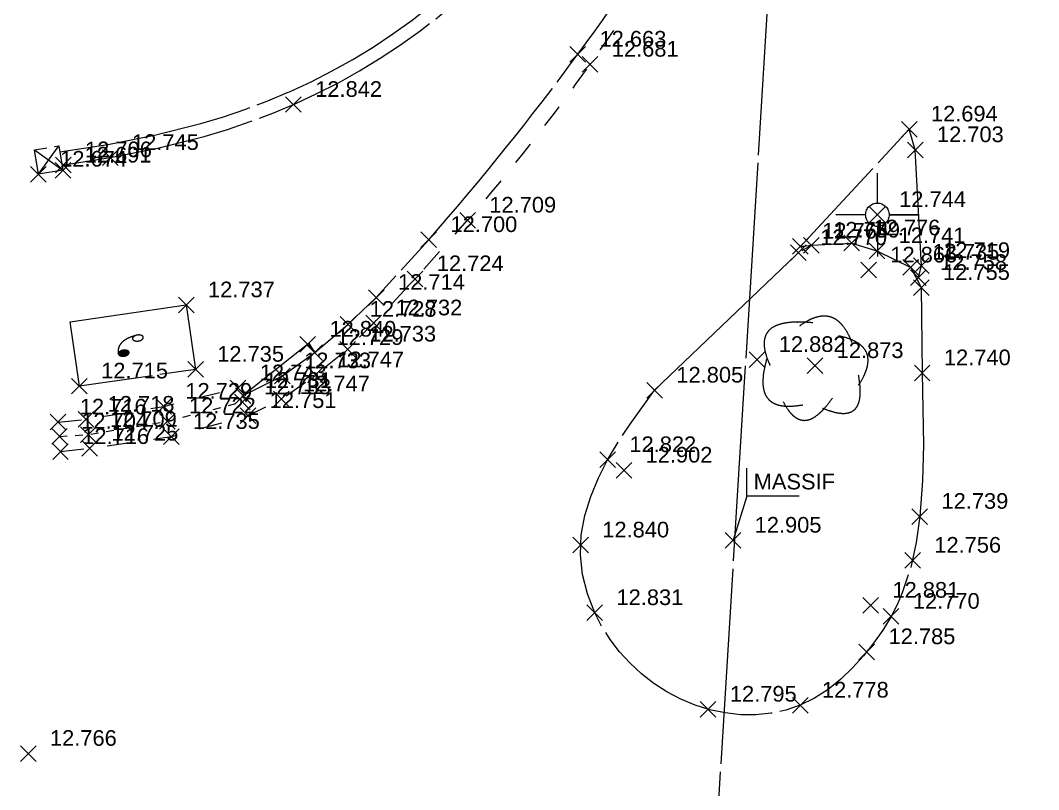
# Model space of a CAD drawing. Header units: metres. Extents: x 1224602 to 1224842, y 7187490 to 7187733.
# Drawn here: x 1224625.63 to 1224638.66, y 7187502.8 to 7187512.64 of the extents above; entities that cross this region are included whole.
import ezdxf

# ---------------------------------------------------------------- set-up
doc = ezdxf.new("R2010")
doc.units = ezdxf.units.M
doc.header["$PDMODE"] = 3
doc.header["$PDSIZE"] = 0.1
for name, pattern in [('LL_0822', [2.5, 2.5, 0]), ('LL_0827', [0.2, 0.1, -0.1]), ('LL_0829', [0.6, 0.3, -0.3]), ('ML_2577', [2.5, 2.5, 0]), ('SL_1146', [2.5, 2.5, 0]), ('Socle_Continu', [2.5, 2.5, 0]), ('YL_2901', [2.5, 2.5, 0])]:
    doc.linetypes.add(name, pattern=pattern)
for name, color, linetype, lineweight in [('CLOTU_SCS', 212, 'Socle_Continu', 13), ('JARDI_SCI', 82, 'Socle_Continu', 13), ('JARDI_SCS', 82, 'Socle_Continu', 13), ('MARQU_PSS', 7, 'Socle_Continu', 13), ('SIGTA_SCI', 7, 'Socle_Continu', 13), ('SIGTO_SCI', 255, 'Socle_Continu', 13), ('TELEC_SCS', 3, 'Socle_Continu', 13), ('VOIRI_SCS', 7, 'Socle_Continu', 13)]:
    doc.layers.add(name, color=color, linetype=linetype, lineweight=lineweight)
doc.layers.add('SIGTR_PSS', color=7, linetype='Socle_Continu', lineweight=13, true_color=0x9966cc)
doc.layers.add('SIGTS_PSS', color=7, linetype='Socle_Continu', lineweight=13, true_color=0x9966cc)
doc.styles.get("Standard").update_dxf_attribs({"font": 'arial.ttf'})

# ---------------------------------------------------------------- blocks, each defined once
blk = doc.blocks.new('YP_1521')
at = {"layer": 'SIGTO_SCI', "color": 7, "linetype": 'Socle_Continu'}
blk.add_point((0, 0), dxfattribs=at)
at = {"layer": 'SIGTA_SCI', "linetype": 'Socle_Continu'}
blk.add_attdef('ALT', (0.278, 0.099), '', height=0.2, dxfattribs=at)
at = {"layer": 'SIGTA_SCI', "linetype": 'Socle_Continu', "flags": 9}
blk.add_attdef('CALQUE_ALT', (1.69, -1.18), '', height=0.2, dxfattribs=at)
at = {"layer": 'SIGTO_SCI', "linetype": 'Socle_Continu', "flags": 9}
for tag, p in [('ID', (1.69, 0.105)), ('NATURE', (1.69, -0.216)), ('FAMILLE', (1.69, -0.538)), ('CALQUE', (1.69, -0.859)), ('PCRS', (1.69, -1.823))]:
    blk.add_attdef(tag, p, '', height=0.2, dxfattribs=at)
blk = doc.blocks.new('TP_1203')
at = {"layer": 'JARDI_SCS', "linetype": 'Socle_Continu'}
for points in [[(-0.0204, 0.3686, 0.026081), (-0.1467, 0.3752, 0.000498), (-0.1491, 0.3752, 0.000061), (-0.1493, 0.3752, 0.039737), (-0.2542, 0.3668, 0.05935), (-0.3324, 0.3448, 0.002412), (-0.3355, 0.3435, 0.092506), (-0.393, 0.3053, 0.000753), (-0.3933, 0.305, 0.098491), (-0.4244, 0.2585, 0.011844), (-0.4269, 0.2521, 0.083514), (-0.4371, 0.1912, 0.009601), (-0.437, 0.184, 0.062383), (-0.4234, 0.101, 0.027233), (-0.3998, 0.0339, 0.012932), (-0.386, 0.003)], [(0.3171, 0.1998, 0.007667), (0.3097, 0.2185, 0.026874), (0.2793, 0.282, 0.047786), (0.2363, 0.3458, 0.023985), (0.2196, 0.3641, 0.040407), (0.1879, 0.391, 0.05708), (0.1498, 0.4122, 0.021505), (0.1343, 0.4178, 0.075257), (0.0789, 0.4262, 0.004647), (0.0754, 0.4262, 0.067031), (0.0113, 0.4161, 0.025669), (-0.025, 0.4032, 0.024468), (-0.0582, 0.3875, 0.036292), (-0.1329, 0.3405)], [(0.3734, -0.1657, 0.034341), (0.42, -0.0853, 0.016386), (0.4306, -0.0619, 0.033024), (0.4472, -0.0128, 0.065516), (0.4552, 0.0476, 0.004498), (0.4551, 0.0518, 0.088708), (0.4437, 0.1085, 0.001985), (0.4432, 0.1097, 0.087204), (0.4129, 0.1572, 0.010127), (0.4065, 0.1639, 0.060799), (0.3628, 0.1981, 0.037701), (0.3113, 0.2242, 0.012492), (0.2934, 0.231, 0.034867), (0.2046, 0.2561)], [(-0.4141, 0.0593, 0.030688), (-0.4401, -0.0515, 0.042762), (-0.4476, -0.1391, 0.002681), (-0.4475, -0.1447, 0.068057), (-0.4366, -0.2203, 0.027564), (-0.4302, -0.2384, 0.0661), (-0.4071, -0.2783, 0.02929), (-0.3949, -0.292, 0.071575), (-0.3592, -0.3187, 0.024959), (-0.3395, -0.3281, 0.055555), (-0.2929, -0.3415, 0.042997), (-0.2266, -0.3473, 0.011964), (-0.2081, -0.3468, 0.03671), (-0.1048, -0.3345)], [(0.064, -0.3627, 0.004702), (0.0762, -0.3679, 0.029397), (0.1549, -0.3952, 0.053456), (0.231, -0.4084, 0.017025), (0.2434, -0.4088, 0.067312), (0.292, -0.4022, 0.029038), (0.3048, -0.3978, 0.085197), (0.3382, -0.3767, 0.008842), (0.3415, -0.3736, 0.097758), (0.3694, -0.3319, 0.000163), (0.3695, -0.3318, 0.072483), (0.3857, -0.2677, 0.026786), (0.3883, -0.2187, 0.018833), (0.387, -0.1842, 0.02958), (0.3734, -0.0814)], [(-0.2735, -0.3064, 0.039486), (-0.23, -0.3798, 0.04359), (-0.1978, -0.4182, 0.016585), (-0.1839, -0.4312, 0.081902), (-0.1391, -0.4591, 0.006579), (-0.1351, -0.4607, 0.089308), (-0.0921, -0.4684, 0.016983), (-0.0837, -0.4681, 0.078527), (-0.037, -0.4569, 0.013117), (-0.0296, -0.4536, 0.063228), (0.0271, -0.4171, 0.02257), (0.0606, -0.3865, 0.018838), (0.0864, -0.3587, 0.027877), (0.1484, -0.2782)]]:
    blk.add_lwpolyline(points, format="xyb", dxfattribs=at)
at = {"layer": 'JARDI_SCS', "linetype": 'Socle_Continu', "flags": 9}
for tag, p in [('ID', (0.8891, 0.2461)), ('NATURE', (0.8891, -0.0752)), ('FAMILLE', (0.8891, -0.3964)), ('CALQUE', (0.8891, -0.7177)), ('PCRS', (0.8891, -1.039))]:
    blk.add_attdef(tag, p, '', height=0.2, dxfattribs=at)
blk = doc.blocks.new('LP_0842')
at = {"layer": 'VOIRI_SCS', "linetype": 'Socle_Continu', "flags": 128}
blk.add_lwpolyline([(1, 0), (1, 0.5), (0, 0)], dxfattribs=at)
at = {"layer": 'VOIRI_SCS', "linetype": 'Socle_Continu', "flags": 9}
for tag, p in [('ID', (1.488, 0.614)), ('NATURE', (1.488, 0.292)), ('FAMILLE', (1.488, -0.029)), ('CALQUE', (1.488, -0.35)), ('PCRS', (1.488, -0.672))]:
    blk.add_attdef(tag, p, '', height=0.2, dxfattribs=at)
blk = doc.blocks.new('IP_0645')
at = {"layer": 'TELEC_SCS', "linetype": 'Socle_Continu'}
h = blk.add_hatch(color=256, dxfattribs=at)
edge = h.paths.add_edge_path()
edge.add_ellipse((0.552, 0.6033), major_axis=(-0.0325, 0.0325), ratio=1, start_angle=-134.95904, end_angle=45.04096, ccw=False)
edge.add_ellipse((0.552, 0.6033), major_axis=(0.0325, 0.0325), ratio=1, start_angle=135.04096, end_angle=315.04096, ccw=False)
h = blk.add_hatch(color=256, dxfattribs=at)
edge = h.paths.add_edge_path()
edge.add_ellipse((0.4144, 0.4044), major_axis=(0.0324, 0.0324), ratio=1, start_angle=-44.95904, end_angle=135.04096, ccw=False)
edge.add_ellipse((0.4144, 0.4044), major_axis=(0.0324, 0.0324), ratio=1, start_angle=135.04096, end_angle=315.04096, ccw=False)
at = {"layer": 'TELEC_SCS', "linetype": 'Socle_Continu', "flags": 128}
blk.add_lwpolyline([(0, 1), (1, 1), (1, 0), (0, 0)], close=True, dxfattribs=at)
at = {"layer": 'TELEC_SCS', "linetype": 'Socle_Continu'}
for points in [[(0.4698, 0.6224, 0.070816), (0.4293, 0.592, 0.035655), (0.4125, 0.5727, 0.098491)], [(0.5501, 0.6493, 0.060394), (0.4925, 0.6332, 0.025244), (0.4698, 0.6224, 0.098491)], [(0.5979, 0.6034, 0.098311), (0.5944, 0.6209, 0.098491), (0.5845, 0.6358, 0.098491), (0.5696, 0.6458, 0.098491), (0.552, 0.6493, 0.098491), (0.5344, 0.6458, 0.098491), (0.5195, 0.6358, 0.098491), (0.5096, 0.6209, 0.098491), (0.5061, 0.6033, 0.000179), (0.5061, 0.6033, 0.098491)], [(0.4125, 0.5727, 0.059478), (0.3878, 0.5286, 0.035459), (0.3783, 0.5, 0.098491)], [(0.5061, 0.6033, 0.098311), (0.5096, 0.5858, 0.098491), (0.5195, 0.5709, 0.098491), (0.5344, 0.5609, 0.098491), (0.552, 0.5574, 0.098491), (0.5696, 0.5609, 0.098491), (0.5845, 0.5709, 0.098491), (0.5944, 0.5858, 0.098491), (0.5979, 0.6033, 0.000179), (0.5979, 0.6034, 0.098491)], [(0.3783, 0.5, 0.062521), (0.367, 0.4098, 0.003745), (0.367, 0.4044, 0.098491)], [(0.4603, 0.4044, 0.098311), (0.4568, 0.4219, 0.098491), (0.4469, 0.4368, 0.098491), (0.432, 0.4468, 0.098491), (0.4144, 0.4503, 0.098491), (0.3969, 0.4468, 0.098491), (0.382, 0.4368, 0.098491), (0.3721, 0.4219, 0.098491), (0.3686, 0.4044, 0.000179), (0.3686, 0.4044, 0.098491)], [(0.3686, 0.4044, 0.098311), (0.3721, 0.3868, 0.098491), (0.382, 0.372, 0.098491), (0.3969, 0.362, 0.098491), (0.4144, 0.3585, 0.098491), (0.432, 0.362, 0.098491), (0.4469, 0.372, 0.098491), (0.4568, 0.3868, 0.098491), (0.4603, 0.4044, 0.000179), (0.4603, 0.4044, 0.098491)]]:
    blk.add_lwpolyline(points, format="xyb", dxfattribs=at)
at = {"layer": 'TELEC_SCS', "linetype": 'Socle_Continu', "flags": 9}
for tag, p in [('ID', (1.1393, 0.9514)), ('NATURE', (1.1393, 0.6301)), ('FAMILLE', (1.1393, 0.3088)), ('CALQUE', (1.1393, -0.0125)), ('PCRS', (1.1393, -0.3337))]:
    blk.add_attdef(tag, p, '', height=0.2, dxfattribs=at)
blk = doc.blocks.new('SP_1162')
at = {"layer": 'CLOTU_SCS', "linetype": 'Socle_Continu'}
for p, q in [((0, 0), (1, 1)), ((0, 1), (1, 0))]:
    blk.add_line(p, q, dxfattribs=at)
at = {"layer": 'CLOTU_SCS', "linetype": 'Socle_Continu', "flags": 128}
blk.add_lwpolyline([(1, 0), (0, 0), (0, 1), (1, 1)], close=True, dxfattribs=at)
at = {"layer": 'CLOTU_SCS', "linetype": 'Socle_Continu', "flags": 9}
for tag, p in [('ID', (1.089, 0.299)), ('NATURE', (1.089, -0.022)), ('FAMILLE', (1.089, -0.344)), ('CALQUE', (1.089, -0.665)), ('PCRS', (1.089, -0.986))]:
    blk.add_attdef(tag, p, '', height=0.2, dxfattribs=at)
blk = doc.blocks.new('YP_2908')
at = {"layer": 'SIGTR_PSS', "linetype": 'Socle_Continu'}
for p, q in [((0, 0.15), (0, 0.533)), ((-0.15, 0), (-0.533, 0)), ((0.15, 0), (0.533, 0)), ((0.533, 0), (0.15, 0)), ((0, -0.15), (0, -0.533))]:
    blk.add_line(p, q, dxfattribs=at)
blk.add_circle((0, 0), 0.15, dxfattribs=at)
at = {"layer": 'SIGTR_PSS', "linetype": 'Socle_Continu', "flags": 9}
for tag, p in [('ID', (0.884, 0.274)), ('NATURE', (0.884, -0.047)), ('FAMILLE', (0.884, -0.368)), ('CALQUE', (0.884, -0.689)), ('PCRS', (0.884, -1.011))]:
    blk.add_attdef(tag, p, '', height=0.2, dxfattribs=at)
blk = doc.blocks.new('*U113')
at = {"layer": 'JARDI_SCI', "linetype": 'Socle_Continu'}
blk.add_line((0.175, 0.564), (0, 0), dxfattribs=at)
at = {"layer": 'JARDI_SCI', "linetype": 'Socle_Continu', "flags": 128}
blk.add_lwpolyline([(0.848, 0.564), (0.175, 0.564), (0.175, 0.921)], dxfattribs=at)
at = {"layer": 'JARDI_SCI', "linetype": 'Socle_Continu'}
blk.add_point((0, 0), dxfattribs=at)
blk.add_attdef('TXT', (0.264, 0.651), '', height=0.2, dxfattribs=at)
at = {"layer": 'JARDI_SCI', "linetype": 'Socle_Continu', "flags": 9}
for tag, p in [('ID', (1.967, 0.144)), ('NATURE', (1.967, -0.177)), ('FAMILLE', (1.967, -0.499)), ('CALQUE', (1.967, -0.82)), ('PCRS', (1.967, -1.141))]:
    blk.add_attdef(tag, p, '', height=0.2, dxfattribs=at)

msp = doc.modelspace()

# ---------------------------------------------------------------- linework, layer by layer
at = {"layer": 'CLOTU_SCS', "linetype": 'SL_1146', "flags": 128}
for points in [[(1224626.139, 7187510.958), (1224626.754, 7187511.053), (1224627.351, 7187511.171), (1224627.941, 7187511.321), (1224628.23, 7187511.409), (1224628.516, 7187511.506), (1224628.799, 7187511.613), (1224629.059, 7187511.721), (1224629.077, 7187511.729), (1224629.353, 7187511.857), (1224629.622, 7187511.994), (1224629.886, 7187512.142), (1224630.145, 7187512.3), (1224630.397, 7187512.467), (1224630.643, 7187512.643), (1224630.882, 7187512.828), (1224631.113, 7187513.023), (1224631.338, 7187513.227), (1224631.555, 7187513.439), (1224631.765, 7187513.659), (1224631.966, 7187513.887), (1224632.159, 7187514.123), (1224632.345, 7187514.365), (1224632.522, 7187514.614), (1224632.692, 7187514.869), (1224632.76, 7187514.977), (1224632.852, 7187515.129), (1224633.005, 7187515.395), (1224633.148, 7187515.666), (1224633.28, 7187515.94), (1224633.4, 7187516.219), (1224633.509, 7187516.502), (1224633.604, 7187516.788), (1224633.686, 7187517.077), (1224633.75, 7187517.353), (1224633.802, 7187517.631), (1224633.881, 7187518.2), (1224633.933, 7187518.777), (1224633.973, 7187519.36), (1224634.137, 7187522.218)], [(1224626.167, 7187510.79), (1224626.783, 7187510.886), (1224627.388, 7187511.005), (1224627.986, 7187511.157), (1224628.281, 7187511.247), (1224628.574, 7187511.346), (1224628.862, 7187511.455), (1224629.126, 7187511.565), (1224629.147, 7187511.574), (1224629.427, 7187511.704), (1224629.702, 7187511.844), (1224629.972, 7187511.995), (1224630.236, 7187512.156), (1224630.494, 7187512.327), (1224630.745, 7187512.507), (1224630.989, 7187512.696), (1224631.225, 7187512.894), (1224631.455, 7187513.103), (1224631.677, 7187513.32), (1224631.89, 7187513.545), (1224632.095, 7187513.777), (1224632.293, 7187514.017), (1224632.482, 7187514.264), (1224632.662, 7187514.517), (1224632.835, 7187514.777), (1224632.905, 7187514.888), (1224632.999, 7187515.042), (1224633.154, 7187515.313), (1224633.299, 7187515.589), (1224633.434, 7187515.87), (1224633.558, 7187516.155), (1224633.669, 7187516.445), (1224633.767, 7187516.738), (1224633.851, 7187517.035), (1224633.916, 7187517.318), (1224633.97, 7187517.603), (1224634.05, 7187518.18), (1224634.103, 7187518.763), (1224634.143, 7187519.349), (1224634.306, 7187522.211)]]:
    msp.add_lwpolyline(points, dxfattribs=at)
at = {"layer": 'MARQU_PSS', "linetype": 'ML_2577', "flags": 128}
msp.add_lwpolyline([(1224637.118, 7187509.352), (1224637.157, 7187509.503), (1224637.077, 7187510.985), (1224637, 7187511.249), (1224635.609, 7187509.751), (1224635.75, 7187509.765)], dxfattribs=at)
at = {"layer": 'SIGTS_PSS', "linetype": 'YL_2901', "flags": 128}
msp.add_lwpolyline([(1224634.276, 7187497.942), (1224637.589, 7187551.832), (1224655.154, 7187593.64), (1224718.643, 7187594.665)], dxfattribs=at)
at = {"layer": 'VOIRI_SCS', "linetype": 'LL_0829', "flags": 128}
msp.add_lwpolyline([(1224626.147, 7187507.126), (1224626.521, 7187507.169), (1224627.563, 7187507.319), (1224628.544, 7187507.585), (1224628.972, 7187507.797), (1224629.408, 7187508.107), (1224629.818, 7187508.435), (1224630.152, 7187508.77), (1224630.681, 7187509.335), (1224631.353, 7187510.085, 0.02522), (1224632.919, 7187512.078, 0.014512), (1224634.564, 7187514.555, 0.098052), (1224635.533, 7187517.116, 0.026815), (1224635.739, 7187518.935), (1224635.913, 7187521.882), (1224636.099, 7187525.273), (1224636.469, 7187532.058), (1224636.644, 7187535.205), (1224636.808, 7187538.367), (1224636.86, 7187539.359), (1224637.201, 7187545.57), (1224637.271, 7187546.685, -0.038044), (1224637.467, 7187549.194, -0.007798), (1224637.904, 7187551.747, -0.018751), (1224638.369, 7187553.8, -0.001515), (1224638.884, 7187555.711), (1224639.154, 7187556.704), (1224639.434, 7187557.663), (1224640.566, 7187561.437), (1224641.354, 7187564.078), (1224641.646, 7187565.104), (1224642.436, 7187567.823), (1224643.405, 7187571.094), (1224644.888, 7187576.192), (1224646.09, 7187580.337), (1224646.548, 7187581.738), (1224646.796, 7187582.433), (1224647.064, 7187583.119), (1224647.367, 7187583.815), (1224647.698, 7187584.498), (1224648.051, 7187585.17), (1224648.428, 7187585.836), (1224648.818, 7187586.481), (1224649.228, 7187587.12), (1224649.658, 7187587.746), (1224650.106, 7187588.358), (1224650.505, 7187588.868), (1224650.919, 7187589.366), (1224651.347, 7187589.852), (1224651.789, 7187590.324), (1224652.127, 7187590.665), (1224652.247, 7187590.781), (1224652.718, 7187591.224), (1224653.199, 7187591.656), (1224653.688, 7187592.08), (1224654.488, 7187592.748), (1224654.897, 7187593.07), (1224655.294, 7187593.367), (1224655.314, 7187593.382), (1224655.741, 7187593.68), (1224656.176, 7187593.967), (1224656.619, 7187594.241), (1224657.069, 7187594.504), (1224657.537, 7187594.763), (1224658.011, 7187595.012), (1224658.49, 7187595.25), (1224658.861, 7187595.426), (1224658.973, 7187595.478), (1224659.951, 7187595.91), (1224660.941, 7187596.317), (1224661.764, 7187596.636), (1224662.18, 7187596.783), (1224662.599, 7187596.918), (1224663.023, 7187597.036), (1224663.16, 7187597.071), (1224663.451, 7187597.136), (1224663.883, 7187597.223), (1224664.315, 7187597.309), (1224664.968, 7187597.446), (1224665.147, 7187597.478), (1224665.989, 7187597.591), (1224666.655, 7187597.663), (1224666.997, 7187597.694), (1224667.322, 7187597.717), (1224668.66, 7187597.775), (1224672.782, 7187597.942), (1224678.914, 7187598.238), (1224682.01, 7187598.389), (1224683.1, 7187598.447), (1224689.8, 7187598.76)], format="xyb", dxfattribs=at)
at = {"layer": 'VOIRI_SCS', "linetype": 'LL_0822', "flags": 128}
msp.add_lwpolyline([(1224630.856, 7187509.835, 0.02166), (1224632.762, 7187512.207, 0.023038), (1224634.391, 7187514.652, 0.093181), (1224635.337, 7187517.196, 0.028113), (1224635.524, 7187518.831), (1224635.702, 7187521.917), (1224635.749, 7187522.935), (1224635.871, 7187525.311), (1224636.232, 7187532.057), (1224636.401, 7187535.198)], format="xyb", dxfattribs=at)
for points in [[(1224628.483, 7187507.843), (1224628.985, 7187508.094), (1224629.399, 7187508.392), (1224629.823, 7187508.753), (1224630.185, 7187509.096), (1224630.856, 7187509.835)], [(1224633.745, 7187507.911), (1224635.584, 7187509.67), (1224635.75, 7187509.765), (1224636.266, 7187509.793), (1224636.587, 7187509.693)], [(1224636.587, 7187509.693), (1224637.019, 7187509.482), (1224637.155, 7187509.224), (1224637.166, 7187508.132)], [(1224637.166, 7187508.132), (1224637.181, 7187507.212), (1224637.169, 7187506.753), (1224637.135, 7187506.296), (1224637.09, 7187505.965), (1224637.018, 7187505.638), (1224636.911, 7187505.32), (1224636.845, 7187505.167), (1224636.769, 7187505.018), (1224636.663, 7187504.843), (1224636.544, 7187504.675), (1224636.415, 7187504.514), (1224636.274, 7187504.359), (1224636.124, 7187504.215), (1224635.962, 7187504.085), (1224635.79, 7187503.973), (1224635.606, 7187503.882), (1224635.424, 7187503.82), (1224635.234, 7187503.78), (1224635.04, 7187503.761), (1224634.843, 7187503.762), (1224634.646, 7187503.784), (1224634.451, 7187503.825), (1224634.261, 7187503.884), (1224634.078, 7187503.961), (1224633.902, 7187504.054), (1224633.735, 7187504.162), (1224633.577, 7187504.284), (1224633.431, 7187504.419), (1224633.297, 7187504.566), (1224633.176, 7187504.723), (1224633.069, 7187504.89), (1224632.979, 7187505.065), (1224632.885, 7187505.306), (1224632.824, 7187505.555), (1224632.797, 7187505.807), (1224632.807, 7187506.06), (1224632.853, 7187506.31), (1224632.928, 7187506.554), (1224633.027, 7187506.792), (1224633.144, 7187507.022), (1224633.282, 7187507.254), (1224633.431, 7187507.478), (1224633.745, 7187507.911)]]:
    msp.add_lwpolyline(points, dxfattribs=at)
at = {"layer": 'VOIRI_SCS', "linetype": 'LL_0829', "flags": 128}
msp.add_lwpolyline([(1224626.116, 7187507.503), (1224626.472, 7187507.538), (1224627.466, 7187507.705), (1224628.418, 7187507.941)], dxfattribs=at)
at = {"layer": 'VOIRI_SCS', "linetype": 'LL_0827', "flags": 128}
msp.add_lwpolyline([(1224626.134, 7187507.321), (1224626.502, 7187507.344), (1224627.512, 7187507.515), (1224628.473, 7187507.761)], dxfattribs=at)

# ---------------------------------------------------------------- block references
at = {"layer": 'CLOTU_SCS', "color": 6, "linetype": 'Socle_Continu', "xscale": 0.3164722152466436, "yscale": 0.3164722152466436, "rotation": 9.293740672501242}
msp.add_blockref('SP_1162', (1224625.865, 7187510.673), dxfattribs=at)
at = {"layer": 'JARDI_SCI', "linetype": 'Socle_Continu'}
msp.add_blockref('*U113', (1224634.747, 7187505.992), dxfattribs=at).add_auto_attribs({'TXT': 'MASSIF'})
at = {"layer": 'JARDI_SCS', "linetype": 'Socle_Continu', "xscale": 1.490171103324788, "yscale": 1.490171103324788}
msp.add_blockref('TP_1203', (1224635.796, 7187508.224), dxfattribs=at)
at = {"layer": 'SIGTO_SCI', "linetype": 'Socle_Continu'}
ref = msp.add_blockref('YP_1521', (1224632.762, 7187512.207), dxfattribs=at)
ref.add_attrib('ALT', '12.663', (1224633.04, 7187512.306), dxfattribs={"layer": 'SIGTA_SCI', "linetype": 'Socle_Continu', "height": 0.2})
ref = msp.add_blockref('YP_1521', (1224632.919, 7187512.078), dxfattribs=at)
ref.add_attrib('ALT', '12.681', (1224633.197, 7187512.177), dxfattribs={"layer": 'SIGTA_SCI', "linetype": 'Socle_Continu', "height": 0.2})
ref = msp.add_blockref('YP_1521', (1224629.126, 7187511.565), dxfattribs=at)
ref.add_attrib('ALT', '12.842', (1224629.404, 7187511.663), dxfattribs={"layer": 'SIGTA_SCI', "linetype": 'Socle_Continu', "height": 0.2})
ref = msp.add_blockref('YP_1521', (1224637, 7187511.249), dxfattribs=at)
ref.add_attrib('ALT', '12.694', (1224637.278, 7187511.348), dxfattribs={"layer": 'SIGTA_SCI', "linetype": 'Socle_Continu', "height": 0.2})
ref = msp.add_blockref('YP_1521', (1224626.783, 7187510.886), dxfattribs=at)
ref.add_attrib('ALT', '12.745', (1224627.061, 7187510.984), dxfattribs={"layer": 'SIGTA_SCI', "linetype": 'Socle_Continu', "height": 0.2})
ref = msp.add_blockref('YP_1521', (1224637.077, 7187510.985), dxfattribs=at)
ref.add_attrib('ALT', '12.703', (1224637.355, 7187511.084), dxfattribs={"layer": 'SIGTA_SCI', "linetype": 'Socle_Continu', "height": 0.2})
ref = msp.add_blockref('YP_1521', (1224626.183, 7187510.792), dxfattribs=at)
ref.add_attrib('ALT', '12.706', (1224626.461, 7187510.891), dxfattribs={"layer": 'SIGTA_SCI', "linetype": 'Socle_Continu', "height": 0.2})
ref = msp.add_blockref('YP_1521', (1224625.865, 7187510.673), dxfattribs=at)
ref.add_attrib('ALT', '12.674', (1224626.143, 7187510.771), dxfattribs={"layer": 'SIGTA_SCI', "linetype": 'Socle_Continu', "height": 0.2})
ref = msp.add_blockref('YP_1521', (1224626.178, 7187510.724), dxfattribs=at)
ref.add_attrib('ALT', '12.691', (1224626.456, 7187510.823), dxfattribs={"layer": 'SIGTA_SCI', "linetype": 'Socle_Continu', "height": 0.2})
ref = msp.add_blockref('YP_1521', (1224631.353, 7187510.085), dxfattribs=at)
ref.add_attrib('ALT', '12.709', (1224631.631, 7187510.183), dxfattribs={"layer": 'SIGTA_SCI', "linetype": 'Socle_Continu', "height": 0.2})
ref = msp.add_blockref('YP_1521', (1224636.593, 7187510.155), dxfattribs=at)
ref.add_attrib('ALT', '12.744', (1224636.871, 7187510.254), dxfattribs={"layer": 'SIGTA_SCI', "linetype": 'Socle_Continu', "height": 0.2})
ref = msp.add_blockref('YP_1521', (1224630.856, 7187509.835), dxfattribs=at)
ref.add_attrib('ALT', '12.700', (1224631.134, 7187509.934), dxfattribs={"layer": 'SIGTA_SCI', "linetype": 'Socle_Continu', "height": 0.2})
ref = msp.add_blockref('YP_1521', (1224635.609, 7187509.751), dxfattribs=at)
ref.add_attrib('ALT', '12.764', (1224635.887, 7187509.85), dxfattribs={"layer": 'SIGTA_SCI', "linetype": 'Socle_Continu', "height": 0.2})
ref = msp.add_blockref('YP_1521', (1224635.75, 7187509.765), dxfattribs=at)
ref.add_attrib('ALT', '12.759', (1224636.028, 7187509.863), dxfattribs={"layer": 'SIGTA_SCI', "linetype": 'Socle_Continu', "height": 0.2})
ref = msp.add_blockref('YP_1521', (1224636.266, 7187509.793), dxfattribs=at)
ref.add_attrib('ALT', '12.776', (1224636.544, 7187509.892), dxfattribs={"layer": 'SIGTA_SCI', "linetype": 'Socle_Continu', "height": 0.2})
ref = msp.add_blockref('YP_1521', (1224636.587, 7187509.693), dxfattribs=at)
ref.add_attrib('ALT', '12.741', (1224636.865, 7187509.792), dxfattribs={"layer": 'SIGTA_SCI', "linetype": 'Socle_Continu', "height": 0.2})
ref = msp.add_blockref('YP_1521', (1224635.584, 7187509.67), dxfattribs=at)
ref.add_attrib('ALT', '12.770', (1224635.862, 7187509.768), dxfattribs={"layer": 'SIGTA_SCI', "linetype": 'Socle_Continu', "height": 0.2})
ref = msp.add_blockref('YP_1521', (1224636.481, 7187509.447), dxfattribs=at)
ref.add_attrib('ALT', '12.866', (1224636.759, 7187509.545), dxfattribs={"layer": 'SIGTA_SCI', "linetype": 'Socle_Continu', "height": 0.2})
ref = msp.add_blockref('YP_1521', (1224637.019, 7187509.482), dxfattribs=at)
ref.add_attrib('ALT', '12.735', (1224637.297, 7187509.581), dxfattribs={"layer": 'SIGTA_SCI', "linetype": 'Socle_Continu', "height": 0.2})
ref = msp.add_blockref('YP_1521', (1224637.157, 7187509.503), dxfattribs=at)
ref.add_attrib('ALT', '12.719', (1224637.435, 7187509.602), dxfattribs={"layer": 'SIGTA_SCI', "linetype": 'Socle_Continu', "height": 0.2})
ref = msp.add_blockref('YP_1521', (1224630.681, 7187509.335), dxfattribs=at)
ref.add_attrib('ALT', '12.724', (1224630.959, 7187509.434), dxfattribs={"layer": 'SIGTA_SCI', "linetype": 'Socle_Continu', "height": 0.2})
ref = msp.add_blockref('YP_1521', (1224637.118, 7187509.352), dxfattribs=at)
ref.add_attrib('ALT', '12.758', (1224637.396, 7187509.45), dxfattribs={"layer": 'SIGTA_SCI', "linetype": 'Socle_Continu', "height": 0.2})
ref = msp.add_blockref('YP_1521', (1224637.155, 7187509.224), dxfattribs=at)
ref.add_attrib('ALT', '12.755', (1224637.433, 7187509.322), dxfattribs={"layer": 'SIGTA_SCI', "linetype": 'Socle_Continu', "height": 0.2})
ref = msp.add_blockref('YP_1521', (1224630.185, 7187509.096), dxfattribs=at)
ref.add_attrib('ALT', '12.714', (1224630.463, 7187509.195), dxfattribs={"layer": 'SIGTA_SCI', "linetype": 'Socle_Continu', "height": 0.2})
ref = msp.add_blockref('YP_1521', (1224627.755, 7187509.002), dxfattribs=at)
ref.add_attrib('ALT', '12.737', (1224628.033, 7187509.1), dxfattribs={"layer": 'SIGTA_SCI', "linetype": 'Socle_Continu', "height": 0.2})
ref = msp.add_blockref('YP_1521', (1224629.823, 7187508.753), dxfattribs=at)
ref.add_attrib('ALT', '12.728', (1224630.101, 7187508.851), dxfattribs={"layer": 'SIGTA_SCI', "linetype": 'Socle_Continu', "height": 0.2})
ref = msp.add_blockref('YP_1521', (1224630.152, 7187508.77), dxfattribs=at)
ref.add_attrib('ALT', '12.732', (1224630.43, 7187508.869), dxfattribs={"layer": 'SIGTA_SCI', "linetype": 'Socle_Continu', "height": 0.2})
ref = msp.add_blockref('YP_1521', (1224629.308, 7187508.498), dxfattribs=at)
ref.add_attrib('ALT', '12.840', (1224629.586, 7187508.597), dxfattribs={"layer": 'SIGTA_SCI', "linetype": 'Socle_Continu', "height": 0.2})
ref = msp.add_blockref('YP_1521', (1224629.399, 7187508.392), dxfattribs=at)
ref.add_attrib('ALT', '12.729', (1224629.677, 7187508.49), dxfattribs={"layer": 'SIGTA_SCI', "linetype": 'Socle_Continu', "height": 0.2})
ref = msp.add_blockref('YP_1521', (1224629.818, 7187508.435), dxfattribs=at)
ref.add_attrib('ALT', '12.733', (1224630.096, 7187508.534), dxfattribs={"layer": 'SIGTA_SCI', "linetype": 'Socle_Continu', "height": 0.2})
ref = msp.add_blockref('YP_1521', (1224635.054, 7187508.302), dxfattribs=at)
ref.add_attrib('ALT', '12.882', (1224635.332, 7187508.401), dxfattribs={"layer": 'SIGTA_SCI', "linetype": 'Socle_Continu', "height": 0.2})
ref = msp.add_blockref('YP_1521', (1224627.874, 7187508.177), dxfattribs=at)
ref.add_attrib('ALT', '12.735', (1224628.151, 7187508.276), dxfattribs={"layer": 'SIGTA_SCI', "linetype": 'Socle_Continu', "height": 0.2})
ref = msp.add_blockref('YP_1521', (1224635.796, 7187508.224), dxfattribs=at)
ref.add_attrib('ALT', '12.873', (1224636.073, 7187508.323), dxfattribs={"layer": 'SIGTA_SCI', "linetype": 'Socle_Continu', "height": 0.2})
ref = msp.add_blockref('YP_1521', (1224637.166, 7187508.132), dxfattribs=at)
ref.add_attrib('ALT', '12.740', (1224637.444, 7187508.231), dxfattribs={"layer": 'SIGTA_SCI', "linetype": 'Socle_Continu', "height": 0.2})
ref = msp.add_blockref('YP_1521', (1224628.985, 7187508.094), dxfattribs=at)
ref.add_attrib('ALT', '12.733', (1224629.263, 7187508.192), dxfattribs={"layer": 'SIGTA_SCI', "linetype": 'Socle_Continu', "height": 0.2})
ref = msp.add_blockref('YP_1521', (1224629.408, 7187508.107), dxfattribs=at)
ref.add_attrib('ALT', '12.747', (1224629.686, 7187508.205), dxfattribs={"layer": 'SIGTA_SCI', "linetype": 'Socle_Continu', "height": 0.2})
ref = msp.add_blockref('YP_1521', (1224626.389, 7187507.963), dxfattribs=at)
ref.add_attrib('ALT', '12.715', (1224626.667, 7187508.062), dxfattribs={"layer": 'SIGTA_SCI', "linetype": 'Socle_Continu', "height": 0.2})
ref = msp.add_blockref('YP_1521', (1224628.418, 7187507.941), dxfattribs=at)
ref.add_attrib('ALT', '12.743', (1224628.696, 7187508.039), dxfattribs={"layer": 'SIGTA_SCI', "linetype": 'Socle_Continu', "height": 0.2})
ref = msp.add_blockref('YP_1521', (1224633.745, 7187507.911), dxfattribs=at)
ref.add_attrib('ALT', '12.805', (1224634.023, 7187508.009), dxfattribs={"layer": 'SIGTA_SCI', "linetype": 'Socle_Continu', "height": 0.2})
ref = msp.add_blockref('YP_1521', (1224628.473, 7187507.761), dxfattribs=at)
ref.add_attrib('ALT', '12.733', (1224628.751, 7187507.86), dxfattribs={"layer": 'SIGTA_SCI', "linetype": 'Socle_Continu', "height": 0.2})
ref = msp.add_blockref('YP_1521', (1224628.483, 7187507.843), dxfattribs=at)
ref.add_attrib('ALT', '12.731', (1224628.761, 7187507.941), dxfattribs={"layer": 'SIGTA_SCI', "linetype": 'Socle_Continu', "height": 0.2})
ref = msp.add_blockref('YP_1521', (1224628.972, 7187507.797), dxfattribs=at)
ref.add_attrib('ALT', '12.747', (1224629.249, 7187507.896), dxfattribs={"layer": 'SIGTA_SCI', "linetype": 'Socle_Continu', "height": 0.2})
ref = msp.add_blockref('YP_1521', (1224627.466, 7187507.705), dxfattribs=at)
ref.add_attrib('ALT', '12.729', (1224627.744, 7187507.803), dxfattribs={"layer": 'SIGTA_SCI', "linetype": 'Socle_Continu', "height": 0.2})
ref = msp.add_blockref('YP_1521', (1224626.116, 7187507.503), dxfattribs=at)
ref.add_attrib('ALT', '12.716', (1224626.394, 7187507.601), dxfattribs={"layer": 'SIGTA_SCI', "linetype": 'Socle_Continu', "height": 0.2})
ref = msp.add_blockref('YP_1521', (1224626.472, 7187507.538), dxfattribs=at)
ref.add_attrib('ALT', '12.718', (1224626.75, 7187507.637), dxfattribs={"layer": 'SIGTA_SCI', "linetype": 'Socle_Continu', "height": 0.2})
ref = msp.add_blockref('YP_1521', (1224627.512, 7187507.515), dxfattribs=at)
ref.add_attrib('ALT', '12.722', (1224627.79, 7187507.614), dxfattribs={"layer": 'SIGTA_SCI', "linetype": 'Socle_Continu', "height": 0.2})
ref = msp.add_blockref('YP_1521', (1224628.544, 7187507.585), dxfattribs=at)
ref.add_attrib('ALT', '12.751', (1224628.822, 7187507.684), dxfattribs={"layer": 'SIGTA_SCI', "linetype": 'Socle_Continu', "height": 0.2})
ref = msp.add_blockref('YP_1521', (1224626.134, 7187507.321), dxfattribs=at)
ref.add_attrib('ALT', '12.704', (1224626.412, 7187507.419), dxfattribs={"layer": 'SIGTA_SCI', "linetype": 'Socle_Continu', "height": 0.2})
ref = msp.add_blockref('YP_1521', (1224626.502, 7187507.344), dxfattribs=at)
ref.add_attrib('ALT', '12.709', (1224626.78, 7187507.442), dxfattribs={"layer": 'SIGTA_SCI', "linetype": 'Socle_Continu', "height": 0.2})
ref = msp.add_blockref('YP_1521', (1224627.563, 7187507.319), dxfattribs=at)
ref.add_attrib('ALT', '12.735', (1224627.841, 7187507.417), dxfattribs={"layer": 'SIGTA_SCI', "linetype": 'Socle_Continu', "height": 0.2})
ref = msp.add_blockref('YP_1521', (1224626.147, 7187507.126), dxfattribs=at)
ref.add_attrib('ALT', '12.716', (1224626.425, 7187507.224), dxfattribs={"layer": 'SIGTA_SCI', "linetype": 'Socle_Continu', "height": 0.2})
ref = msp.add_blockref('YP_1521', (1224626.521, 7187507.169), dxfattribs=at)
ref.add_attrib('ALT', '12.725', (1224626.799, 7187507.267), dxfattribs={"layer": 'SIGTA_SCI', "linetype": 'Socle_Continu', "height": 0.2})
ref = msp.add_blockref('YP_1521', (1224633.144, 7187507.022), dxfattribs=at)
ref.add_attrib('ALT', '12.822', (1224633.422, 7187507.12), dxfattribs={"layer": 'SIGTA_SCI', "linetype": 'Socle_Continu', "height": 0.2})
ref = msp.add_blockref('YP_1521', (1224633.351, 7187506.888), dxfattribs=at)
ref.add_attrib('ALT', '12.902', (1224633.629, 7187506.986), dxfattribs={"layer": 'SIGTA_SCI', "linetype": 'Socle_Continu', "height": 0.2})
ref = msp.add_blockref('YP_1521', (1224637.135, 7187506.296), dxfattribs=at)
ref.add_attrib('ALT', '12.739', (1224637.413, 7187506.395), dxfattribs={"layer": 'SIGTA_SCI', "linetype": 'Socle_Continu', "height": 0.2})
ref = msp.add_blockref('YP_1521', (1224632.797, 7187505.93), dxfattribs=at)
ref.add_attrib('ALT', '12.840', (1224633.075, 7187506.029), dxfattribs={"layer": 'SIGTA_SCI', "linetype": 'Socle_Continu', "height": 0.2})
ref = msp.add_blockref('YP_1521', (1224634.747, 7187505.992), dxfattribs=at)
ref.add_attrib('ALT', '12.905', (1224635.024, 7187506.09), dxfattribs={"layer": 'SIGTA_SCI', "linetype": 'Socle_Continu', "height": 0.2})
ref = msp.add_blockref('YP_1521', (1224637.043, 7187505.735), dxfattribs=at)
ref.add_attrib('ALT', '12.756', (1224637.321, 7187505.834), dxfattribs={"layer": 'SIGTA_SCI', "linetype": 'Socle_Continu', "height": 0.2})
ref = msp.add_blockref('YP_1521', (1224636.508, 7187505.159), dxfattribs=at)
ref.add_attrib('ALT', '12.881', (1224636.786, 7187505.258), dxfattribs={"layer": 'SIGTA_SCI', "linetype": 'Socle_Continu', "height": 0.2})
ref = msp.add_blockref('YP_1521', (1224632.979, 7187505.065), dxfattribs=at)
ref.add_attrib('ALT', '12.831', (1224633.257, 7187505.164), dxfattribs={"layer": 'SIGTA_SCI', "linetype": 'Socle_Continu', "height": 0.2})
ref = msp.add_blockref('YP_1521', (1224636.769, 7187505.018), dxfattribs=at)
ref.add_attrib('ALT', '12.770', (1224637.047, 7187505.117), dxfattribs={"layer": 'SIGTA_SCI', "linetype": 'Socle_Continu', "height": 0.2})
ref = msp.add_blockref('YP_1521', (1224636.458, 7187504.565), dxfattribs=at)
ref.add_attrib('ALT', '12.785', (1224636.736, 7187504.664), dxfattribs={"layer": 'SIGTA_SCI', "linetype": 'Socle_Continu', "height": 0.2})
ref = msp.add_blockref('YP_1521', (1224634.429, 7187503.831), dxfattribs=at)
ref.add_attrib('ALT', '12.795', (1224634.707, 7187503.929), dxfattribs={"layer": 'SIGTA_SCI', "linetype": 'Socle_Continu', "height": 0.2})
ref = msp.add_blockref('YP_1521', (1224635.606, 7187503.882), dxfattribs=at)
ref.add_attrib('ALT', '12.778', (1224635.884, 7187503.981), dxfattribs={"layer": 'SIGTA_SCI', "linetype": 'Socle_Continu', "height": 0.2})
ref = msp.add_blockref('YP_1521', (1224625.734, 7187503.265), dxfattribs=at)
ref.add_attrib('ALT', '12.766', (1224626.012, 7187503.364), dxfattribs={"layer": 'SIGTA_SCI', "linetype": 'Socle_Continu', "height": 0.2})
at = {"layer": 'SIGTR_PSS', "color": 193, "linetype": 'Socle_Continu'}
msp.add_blockref('YP_2908', (1224636.593, 7187510.155), dxfattribs=at)
at = {"layer": 'TELEC_SCS', "linetype": 'Socle_Continu', "xscale": 1.500081252286815, "yscale": 0.8326601359014828, "rotation": 8.213584191670925}
msp.add_blockref('IP_0645', (1224626.389, 7187507.963), dxfattribs=at)
at = {"layer": 'VOIRI_SCS', "linetype": 'Socle_Continu', "xscale": 1.0679, "yscale": 0.280184625645695, "zscale": 2.000000005237291, "rotation": 30.94531780284002}
msp.add_blockref('LP_0842', (1224628.483, 7187507.843), dxfattribs=at)

doc.saveas('drawing.dxf')
